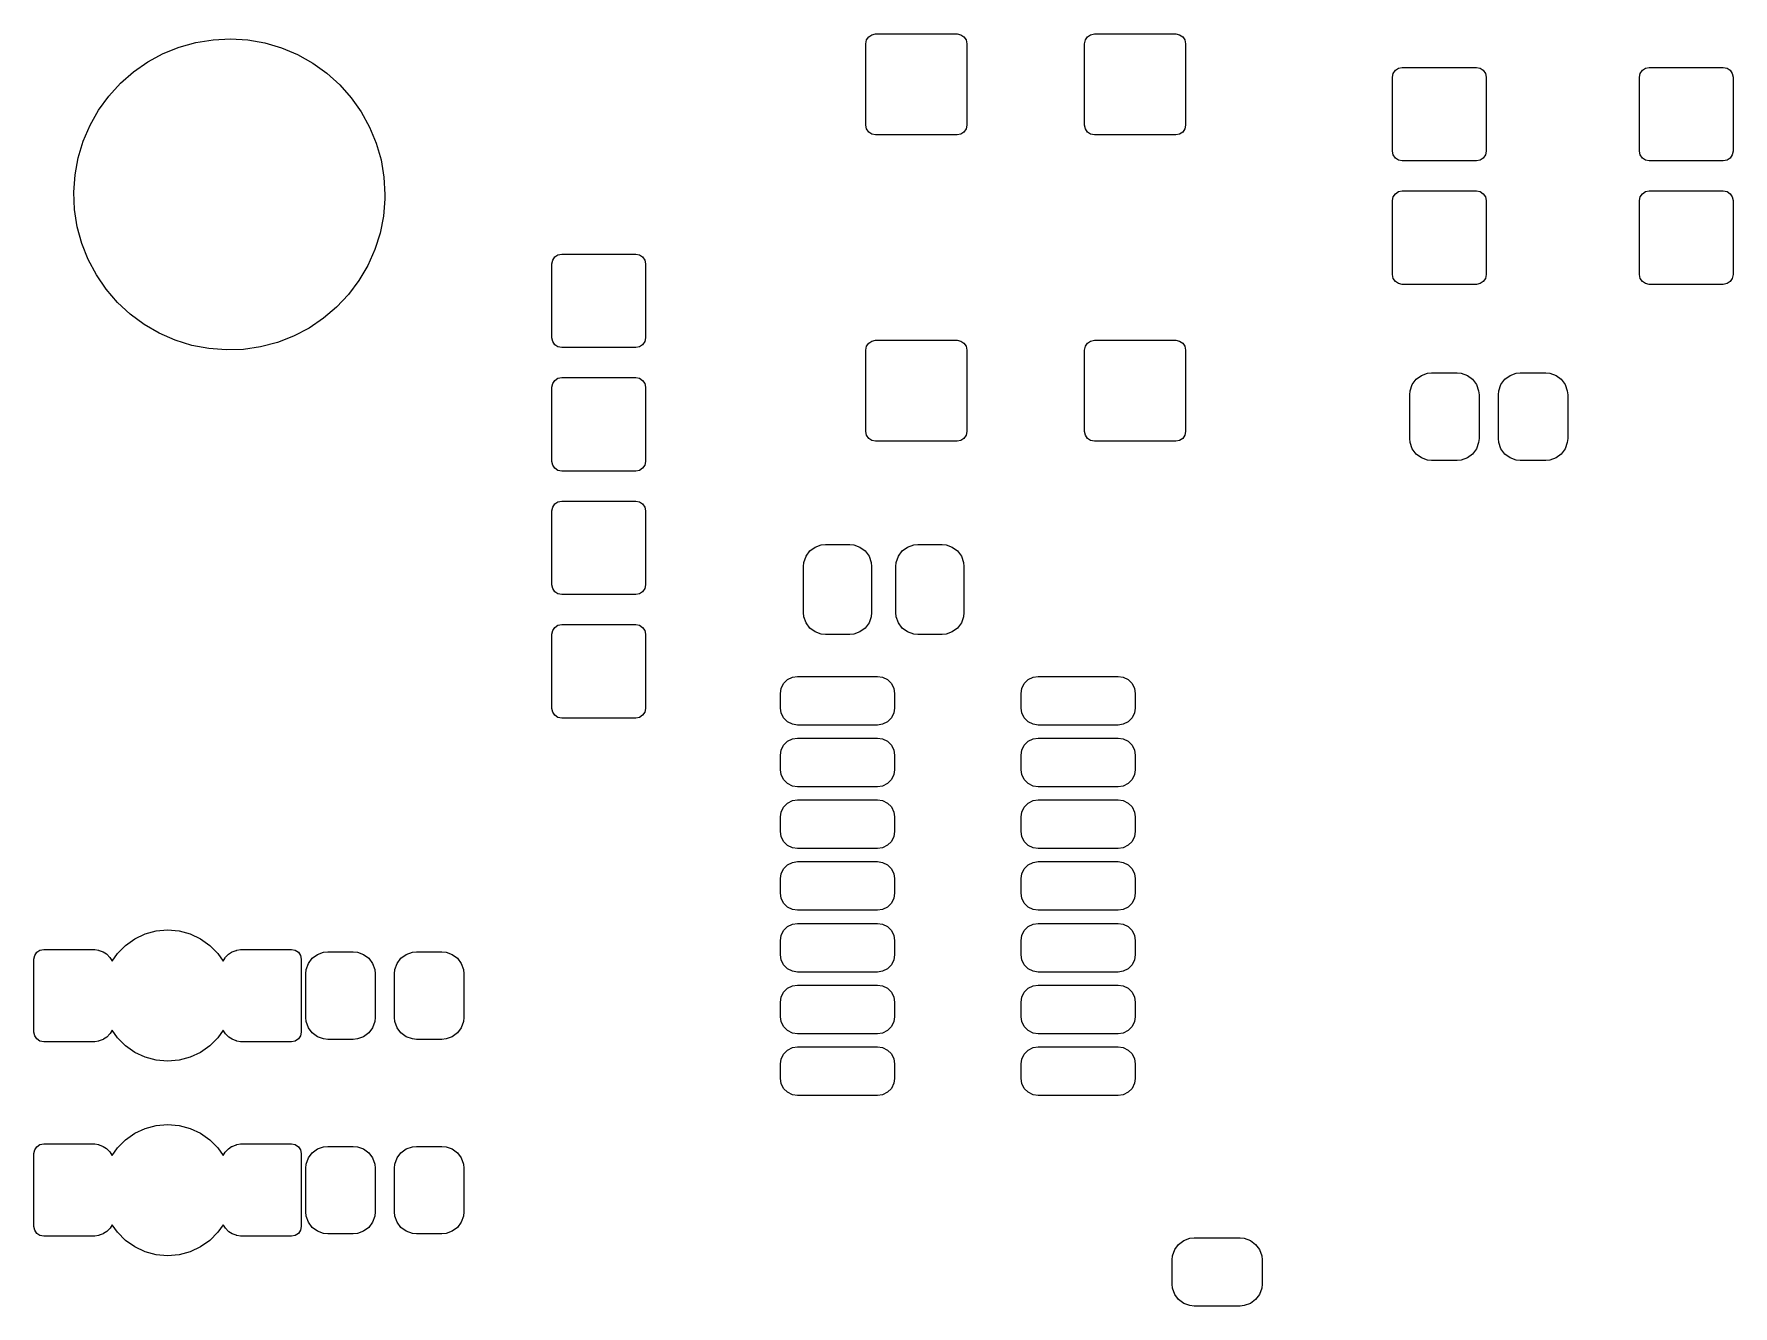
# Model space of a CAD drawing. Extents: x 0.04 to 3.13, y 0.07 to 2.73.
# Drawn here: x 0.042 to 1.418, y 1.7 to 2.73 of the extents above; entities that cross this region are included whole.
import ezdxf

# ---------------------------------------------------------------- set-up
doc = ezdxf.new("R2010")
doc.units = 0
doc.header["$MEASUREMENT"] = 0
doc.layers.add('BLACK', color=7, linetype='CONTINUOUS')

msp = doc.modelspace()

# ---------------------------------------------------------------- linework, layer by layer
at = {"layer": 'BLACK', "linetype": 'CONTINUOUS'}
for p, q in [((0.172947, 2.72305), (0.186831, 2.72529)), ((0.186831, 2.72529), (0.20088, 2.72598)), ((0.20088, 2.72598), (0.214917, 2.7251)), ((0.214917, 2.7251), (0.228769, 2.72266)), ((0.715543, 2.72202), (0.716143, 2.72503)), ((0.716143, 2.72503), (0.71785, 2.72758)), ((0.71785, 2.72758), (0.720404, 2.72929)), ((0.720404, 2.72929), (0.723417, 2.72989)), ((0.723417, 2.72989), (0.789417, 2.72989)), ((0.789417, 2.72989), (0.792431, 2.72929)), ((0.792431, 2.72929), (0.794985, 2.72758)), ((0.794985, 2.72758), (0.796692, 2.72503)), ((0.796692, 2.72503), (0.797291, 2.72202)), ((0.892709, 2.72202), (0.893308, 2.72503)), ((0.893308, 2.72503), (0.895015, 2.72758)), ((0.895015, 2.72758), (0.897569, 2.72929)), ((0.897569, 2.72929), (0.900583, 2.72989)), ((0.900583, 2.72989), (0.966583, 2.72989)), ((0.966583, 2.72989), (0.969596, 2.72929)), ((0.969596, 2.72929), (0.97215, 2.72758)), ((0.97215, 2.72758), (0.973857, 2.72503)), ((0.973857, 2.72503), (0.974457, 2.72202)), ((0.133986, 2.7073), (0.146359, 2.71399)), ((0.146359, 2.71399), (0.1594, 2.71926)), ((0.1594, 2.71926), (0.172947, 2.72305)), ((0.228769, 2.72266), (0.242262, 2.71868)), ((0.242262, 2.71868), (0.255228, 2.71323)), ((0.255228, 2.71323), (0.267506, 2.70637)), ((0.715543, 2.65602), (0.715543, 2.72202)), ((0.797291, 2.72202), (0.797291, 2.65602)), ((0.892709, 2.65602), (0.892709, 2.72202)), ((0.974457, 2.72202), (0.974457, 2.65602)), ((0.111853, 2.69001), (0.122436, 2.69928)), ((0.122436, 2.69928), (0.133986, 2.7073)), ((0.267506, 2.70637), (0.278942, 2.69818)), ((0.278942, 2.69818), (0.289395, 2.68877)), ((1.14213, 2.695), (1.14273, 2.69801)), ((1.14273, 2.69801), (1.14443, 2.70057)), ((1.14443, 2.70057), (1.14699, 2.70227)), ((1.14699, 2.70227), (1.15, 2.70287)), ((1.15, 2.70287), (1.21, 2.70287)), ((1.21, 2.70287), (1.21301, 2.70227)), ((1.21301, 2.70227), (1.21557, 2.70057)), ((1.21557, 2.70057), (1.21727, 2.69801)), ((1.21727, 2.69801), (1.21787, 2.695)), ((1.34213, 2.695), (1.34273, 2.69801)), ((1.34273, 2.69801), (1.34443, 2.70057)), ((1.34443, 2.70057), (1.34699, 2.70227)), ((1.34699, 2.70227), (1.35, 2.70287)), ((1.35, 2.70287), (1.41, 2.70287)), ((1.41, 2.70287), (1.41301, 2.70227)), ((1.41301, 2.70227), (1.41557, 2.70057)), ((1.41557, 2.70057), (1.41727, 2.69801)), ((1.41727, 2.69801), (1.41787, 2.695)), ((0.102369, 2.67963), (0.111853, 2.69001)), ((0.289395, 2.68877), (0.298733, 2.67825)), ((1.14213, 2.635), (1.14213, 2.695)), ((1.21787, 2.695), (1.21787, 2.635)), ((1.34213, 2.635), (1.34213, 2.695)), ((1.41787, 2.695), (1.41787, 2.635)), ((0.094102, 2.66825), (0.102369, 2.67963)), ((0.298733, 2.67825), (0.306841, 2.66676)), ((0.081614, 2.64309), (0.087154, 2.65602)), ((0.087154, 2.65602), (0.094102, 2.66825)), ((0.306841, 2.66676), (0.313617, 2.65444)), ((0.716143, 2.653), (0.715543, 2.65602)), ((0.797291, 2.65602), (0.796692, 2.653)), ((0.893308, 2.653), (0.892709, 2.65602)), ((0.974457, 2.65602), (0.973857, 2.653)), ((0.077548, 2.62962), (0.081614, 2.64309)), ((0.313617, 2.65444), (0.318977, 2.64143)), ((0.71785, 2.65045), (0.716143, 2.653)), ((0.720404, 2.64874), (0.71785, 2.65045)), ((0.723417, 2.64814), (0.720404, 2.64874)), ((0.789417, 2.64814), (0.723417, 2.64814)), ((0.792431, 2.64874), (0.789417, 2.64814)), ((0.794985, 2.65045), (0.792431, 2.64874)), ((0.796692, 2.653), (0.794985, 2.65045)), ((0.895015, 2.65045), (0.893308, 2.653)), ((0.897569, 2.64874), (0.895015, 2.65045)), ((0.900583, 2.64814), (0.897569, 2.64874)), ((0.966583, 2.64814), (0.900583, 2.64814)), ((0.969596, 2.64874), (0.966583, 2.64814)), ((0.97215, 2.65045), (0.969596, 2.64874)), ((0.973857, 2.653), (0.97215, 2.65045)), ((0.075009, 2.61579), (0.077548, 2.62962)), ((0.318977, 2.64143), (0.322853, 2.62791)), ((1.14273, 2.63199), (1.14213, 2.635)), ((1.14443, 2.62943), (1.14273, 2.63199)), ((1.14699, 2.62773), (1.14443, 2.62943)), ((1.21557, 2.62943), (1.21301, 2.62773)), ((1.21727, 2.63199), (1.21557, 2.62943)), ((1.21787, 2.635), (1.21727, 2.63199)), ((1.34273, 2.63199), (1.34213, 2.635)), ((1.34443, 2.62943), (1.34273, 2.63199)), ((1.34699, 2.62773), (1.34443, 2.62943)), ((1.41557, 2.62943), (1.41301, 2.62773)), ((1.41727, 2.63199), (1.41557, 2.62943)), ((1.41787, 2.635), (1.41727, 2.63199)), ((0.074028, 2.60176), (0.075009, 2.61579)), ((0.322853, 2.62791), (0.325199, 2.61404)), ((1.15, 2.62713), (1.14699, 2.62773)), ((1.21, 2.62713), (1.15, 2.62713)), ((1.21301, 2.62773), (1.21, 2.62713)), ((1.35, 2.62713), (1.34699, 2.62773)), ((1.41, 2.62713), (1.35, 2.62713)), ((1.41301, 2.62773), (1.41, 2.62713)), ((0.074617, 2.58771), (0.074028, 2.60176)), ((0.325199, 2.61404), (0.325984, 2.6)), ((1.14443, 2.60057), (1.14699, 2.60227)), ((1.14699, 2.60227), (1.15, 2.60287)), ((1.15, 2.60287), (1.21, 2.60287)), ((1.21, 2.60287), (1.21301, 2.60227)), ((1.21301, 2.60227), (1.21557, 2.60057)), ((1.34443, 2.60057), (1.34699, 2.60227)), ((1.34699, 2.60227), (1.35, 2.60287)), ((1.35, 2.60287), (1.41, 2.60287)), ((1.41, 2.60287), (1.41301, 2.60227)), ((1.41301, 2.60227), (1.41557, 2.60057)), ((0.076769, 2.57381), (0.074617, 2.58771)), ((0.325935, 2.59648), (0.324758, 2.58247)), ((0.325984, 2.6), (0.325935, 2.59648)), ((1.14213, 2.595), (1.14273, 2.59801)), ((1.14213, 2.535), (1.14213, 2.595)), ((1.14273, 2.59801), (1.14443, 2.60057)), ((1.21557, 2.60057), (1.21727, 2.59801)), ((1.21727, 2.59801), (1.21787, 2.595)), ((1.21787, 2.595), (1.21787, 2.535)), ((1.34213, 2.595), (1.34273, 2.59801)), ((1.34213, 2.535), (1.34213, 2.595)), ((1.34273, 2.59801), (1.34443, 2.60057)), ((1.41557, 2.60057), (1.41727, 2.59801)), ((1.41727, 2.59801), (1.41787, 2.595)), ((1.41787, 2.595), (1.41787, 2.535)), ((0.080457, 2.56023), (0.076769, 2.57381)), ((0.324758, 2.58247), (0.322026, 2.56867)), ((0.085634, 2.54716), (0.080457, 2.56023)), ((0.322026, 2.56867), (0.317773, 2.55526)), ((0.092238, 2.53474), (0.085634, 2.54716)), ((0.317773, 2.55526), (0.312052, 2.54241)), ((0.46126, 2.54378), (0.461859, 2.54679)), ((0.461859, 2.54679), (0.463566, 2.54935)), ((0.463566, 2.54935), (0.466121, 2.55105)), ((0.466121, 2.55105), (0.469134, 2.55165)), ((0.469134, 2.55165), (0.529134, 2.55165)), ((0.529134, 2.55165), (0.532147, 2.55105)), ((0.532147, 2.55105), (0.534702, 2.54935)), ((0.534702, 2.54935), (0.536409, 2.54679)), ((0.536409, 2.54679), (0.537008, 2.54378)), ((0.100184, 2.52313), (0.092238, 2.53474)), ((0.312052, 2.54241), (0.304935, 2.53028)), ((0.46126, 2.48378), (0.46126, 2.54378)), ((0.537008, 2.54378), (0.537008, 2.48378)), ((1.14273, 2.53199), (1.14213, 2.535)), ((1.21787, 2.535), (1.21727, 2.53199)), ((1.34273, 2.53199), (1.34213, 2.535)), ((1.41787, 2.535), (1.41727, 2.53199)), ((0.109375, 2.51248), (0.100184, 2.52313)), ((0.29651, 2.51902), (0.286881, 2.50877)), ((0.304935, 2.53028), (0.29651, 2.51902)), ((1.14443, 2.52943), (1.14273, 2.53199)), ((1.14699, 2.52773), (1.14443, 2.52943)), ((1.15, 2.52713), (1.14699, 2.52773)), ((1.21, 2.52713), (1.15, 2.52713)), ((1.21301, 2.52773), (1.21, 2.52713)), ((1.21557, 2.52943), (1.21301, 2.52773)), ((1.21727, 2.53199), (1.21557, 2.52943)), ((1.34443, 2.52943), (1.34273, 2.53199)), ((1.34699, 2.52773), (1.34443, 2.52943)), ((1.35, 2.52713), (1.34699, 2.52773)), ((1.41, 2.52713), (1.35, 2.52713)), ((1.41301, 2.52773), (1.41, 2.52713)), ((1.41557, 2.52943), (1.41301, 2.52773)), ((1.41727, 2.53199), (1.41557, 2.52943)), ((0.119695, 2.50293), (0.109375, 2.51248)), ((0.286881, 2.50877), (0.27617, 2.49965)), ((0.131016, 2.49458), (0.119695, 2.50293)), ((0.143197, 2.48755), (0.131016, 2.49458)), ((0.264509, 2.49178), (0.252045, 2.48527)), ((0.27617, 2.49965), (0.264509, 2.49178)), ((0.156085, 2.48192), (0.143197, 2.48755)), ((0.169522, 2.47776), (0.156085, 2.48192)), ((0.183338, 2.47512), (0.169522, 2.47776)), ((0.238931, 2.48018), (0.225333, 2.47659)), ((0.252045, 2.48527), (0.238931, 2.48018)), ((0.461859, 2.48077), (0.46126, 2.48378)), ((0.463566, 2.47821), (0.461859, 2.48077)), ((0.466121, 2.4765), (0.463566, 2.47821)), ((0.534702, 2.47821), (0.532147, 2.4765)), ((0.536409, 2.48077), (0.534702, 2.47821)), ((0.537008, 2.48378), (0.536409, 2.48077)), ((0.716143, 2.477), (0.71785, 2.47955)), ((0.71785, 2.47955), (0.720404, 2.48126)), ((0.720404, 2.48126), (0.723417, 2.48186)), ((0.723417, 2.48186), (0.789417, 2.48186)), ((0.789417, 2.48186), (0.792431, 2.48126)), ((0.792431, 2.48126), (0.794985, 2.47955)), ((0.794985, 2.47955), (0.796692, 2.477)), ((0.893308, 2.477), (0.895015, 2.47955)), ((0.895015, 2.47955), (0.897569, 2.48126)), ((0.897569, 2.48126), (0.900583, 2.48186)), ((0.900583, 2.48186), (0.966583, 2.48186)), ((0.966583, 2.48186), (0.969596, 2.48126)), ((0.969596, 2.48126), (0.97215, 2.47955)), ((0.97215, 2.47955), (0.973857, 2.477)), ((0.197362, 2.47404), (0.183338, 2.47512)), ((0.211418, 2.47453), (0.197362, 2.47404)), ((0.225333, 2.47659), (0.211418, 2.47453)), ((0.469134, 2.47591), (0.466121, 2.4765)), ((0.529134, 2.47591), (0.469134, 2.47591)), ((0.532147, 2.4765), (0.529134, 2.47591)), ((0.715543, 2.47398), (0.716143, 2.477)), ((0.715543, 2.40798), (0.715543, 2.47398)), ((0.796692, 2.477), (0.797291, 2.47398)), ((0.797291, 2.47398), (0.797291, 2.40798)), ((0.892709, 2.47398), (0.893308, 2.477)), ((0.892709, 2.40798), (0.892709, 2.47398)), ((0.973857, 2.477), (0.974457, 2.47398)), ((0.974457, 2.47398), (0.974457, 2.40798)), ((0.463566, 2.44935), (0.466121, 2.45105)), ((0.466121, 2.45105), (0.469134, 2.45165)), ((0.469134, 2.45165), (0.529134, 2.45165)), ((0.529134, 2.45165), (0.532147, 2.45105)), ((0.532147, 2.45105), (0.534702, 2.44935)), ((1.15808, 2.44601), (1.16121, 2.45024)), ((1.16121, 2.45024), (1.16545, 2.45337)), ((1.16545, 2.45337), (1.17042, 2.45512)), ((1.17042, 2.45512), (1.17374, 2.45543)), ((1.17374, 2.45543), (1.19441, 2.45543)), ((1.19441, 2.45543), (1.19773, 2.45512)), ((1.19773, 2.45512), (1.2027, 2.45337)), ((1.2027, 2.45337), (1.20694, 2.45024)), ((1.20694, 2.45024), (1.21007, 2.44601)), ((1.22993, 2.44601), (1.23306, 2.45024)), ((1.23306, 2.45024), (1.2373, 2.45337)), ((1.2373, 2.45337), (1.24227, 2.45512)), ((1.24227, 2.45512), (1.24559, 2.45543)), ((1.24559, 2.45543), (1.26626, 2.45543)), ((1.26626, 2.45543), (1.26958, 2.45512)), ((1.26958, 2.45512), (1.27455, 2.45337)), ((1.27455, 2.45337), (1.27879, 2.45024)), ((1.27879, 2.45024), (1.28192, 2.44601)), ((0.46126, 2.44378), (0.461859, 2.44679)), ((0.46126, 2.38378), (0.46126, 2.44378)), ((0.461859, 2.44679), (0.463566, 2.44935)), ((0.534702, 2.44935), (0.536409, 2.44679)), ((0.536409, 2.44679), (0.537008, 2.44378)), ((0.537008, 2.44378), (0.537008, 2.38378)), ((1.15602, 2.43772), (1.15634, 2.44104)), ((1.15602, 2.40228), (1.15602, 2.43772)), ((1.15634, 2.44104), (1.15808, 2.44601)), ((1.21007, 2.44601), (1.21181, 2.44104)), ((1.21181, 2.44104), (1.21213, 2.43772)), ((1.21213, 2.43772), (1.21213, 2.40228)), ((1.22787, 2.43772), (1.22819, 2.44104)), ((1.22787, 2.40228), (1.22787, 2.43772)), ((1.22819, 2.44104), (1.22993, 2.44601)), ((1.28192, 2.44601), (1.28366, 2.44104)), ((1.28366, 2.44104), (1.28398, 2.43772)), ((1.28398, 2.43772), (1.28398, 2.40228)), ((0.716143, 2.40497), (0.715543, 2.40798)), ((0.71785, 2.40242), (0.716143, 2.40497)), ((0.720404, 2.40071), (0.71785, 2.40242)), ((0.723417, 2.40011), (0.720404, 2.40071)), ((0.789417, 2.40011), (0.723417, 2.40011)), ((0.792431, 2.40071), (0.789417, 2.40011)), ((0.794985, 2.40242), (0.792431, 2.40071)), ((0.796692, 2.40497), (0.794985, 2.40242)), ((0.797291, 2.40798), (0.796692, 2.40497)), ((0.893308, 2.40497), (0.892709, 2.40798)), ((0.895015, 2.40242), (0.893308, 2.40497)), ((0.897569, 2.40071), (0.895015, 2.40242)), ((0.900583, 2.40011), (0.897569, 2.40071)), ((0.966583, 2.40011), (0.900583, 2.40011)), ((0.969596, 2.40071), (0.966583, 2.40011)), ((0.97215, 2.40242), (0.969596, 2.40071)), ((0.973857, 2.40497), (0.97215, 2.40242)), ((0.974457, 2.40798), (0.973857, 2.40497)), ((1.15634, 2.39896), (1.15602, 2.40228)), ((1.15808, 2.39399), (1.15634, 2.39896)), ((1.21181, 2.39896), (1.21007, 2.39399)), ((1.21213, 2.40228), (1.21181, 2.39896)), ((1.22819, 2.39896), (1.22787, 2.40228)), ((1.22993, 2.39399), (1.22819, 2.39896)), ((1.28366, 2.39896), (1.28192, 2.39399)), ((1.28398, 2.40228), (1.28366, 2.39896)), ((0.461859, 2.38077), (0.46126, 2.38378)), ((0.463566, 2.37821), (0.461859, 2.38077)), ((0.536409, 2.38077), (0.534702, 2.37821)), ((0.537008, 2.38378), (0.536409, 2.38077)), ((1.16121, 2.38976), (1.15808, 2.39399)), ((1.16545, 2.38663), (1.16121, 2.38976)), ((1.17042, 2.38488), (1.16545, 2.38663)), ((1.17374, 2.38457), (1.17042, 2.38488)), ((1.19441, 2.38457), (1.17374, 2.38457)), ((1.19773, 2.38488), (1.19441, 2.38457)), ((1.2027, 2.38663), (1.19773, 2.38488)), ((1.20694, 2.38976), (1.2027, 2.38663)), ((1.21007, 2.39399), (1.20694, 2.38976)), ((1.23306, 2.38976), (1.22993, 2.39399)), ((1.2373, 2.38663), (1.23306, 2.38976)), ((1.24227, 2.38488), (1.2373, 2.38663)), ((1.24559, 2.38457), (1.24227, 2.38488)), ((1.26626, 2.38457), (1.24559, 2.38457)), ((1.26958, 2.38488), (1.26626, 2.38457)), ((1.27455, 2.38663), (1.26958, 2.38488)), ((1.27879, 2.38976), (1.27455, 2.38663)), ((1.28192, 2.39399), (1.27879, 2.38976)), ((0.466121, 2.3765), (0.463566, 2.37821)), ((0.469134, 2.37591), (0.466121, 2.3765)), ((0.529134, 2.37591), (0.469134, 2.37591)), ((0.532147, 2.3765), (0.529134, 2.37591)), ((0.534702, 2.37821), (0.532147, 2.3765)), ((0.46126, 2.34378), (0.461859, 2.34679)), ((0.46126, 2.28378), (0.46126, 2.34378)), ((0.461859, 2.34679), (0.463566, 2.34935)), ((0.463566, 2.34935), (0.466121, 2.35105)), ((0.466121, 2.35105), (0.469134, 2.35165)), ((0.469134, 2.35165), (0.529134, 2.35165)), ((0.529134, 2.35165), (0.532147, 2.35105)), ((0.532147, 2.35105), (0.534702, 2.34935)), ((0.534702, 2.34935), (0.536409, 2.34679)), ((0.536409, 2.34679), (0.537008, 2.34378)), ((0.537008, 2.34378), (0.537008, 2.28378)), ((0.670228, 2.31123), (0.674466, 2.31436)), ((0.674466, 2.31436), (0.679436, 2.3161)), ((0.679436, 2.3161), (0.682756, 2.31642)), ((0.682756, 2.31642), (0.702441, 2.31642)), ((0.702441, 2.31642), (0.705761, 2.3161)), ((0.705761, 2.3161), (0.710731, 2.31436)), ((0.710731, 2.31436), (0.714968, 2.31123)), ((0.745032, 2.31123), (0.749269, 2.31436)), ((0.749269, 2.31436), (0.754239, 2.3161)), ((0.754239, 2.3161), (0.757559, 2.31642)), ((0.757559, 2.31642), (0.777244, 2.31642)), ((0.777244, 2.31642), (0.780564, 2.3161)), ((0.780564, 2.3161), (0.785534, 2.31436)), ((0.785534, 2.31436), (0.789772, 2.31123)), ((0.665039, 2.2987), (0.665353, 2.30202)), ((0.665039, 2.2613), (0.665039, 2.2987)), ((0.665353, 2.30202), (0.667099, 2.30699)), ((0.667099, 2.30699), (0.670228, 2.31123)), ((0.714968, 2.31123), (0.718098, 2.30699)), ((0.718098, 2.30699), (0.719844, 2.30202)), ((0.719844, 2.30202), (0.720157, 2.2987)), ((0.720157, 2.2987), (0.720157, 2.2613)), ((0.739843, 2.2987), (0.740156, 2.30202)), ((0.739843, 2.2613), (0.739843, 2.2987)), ((0.740156, 2.30202), (0.741902, 2.30699)), ((0.741902, 2.30699), (0.745032, 2.31123)), ((0.789772, 2.31123), (0.792901, 2.30699)), ((0.792901, 2.30699), (0.794647, 2.30202)), ((0.794647, 2.30202), (0.794961, 2.2987)), ((0.794961, 2.2987), (0.794961, 2.2613)), ((0.461859, 2.28077), (0.46126, 2.28378)), ((0.463566, 2.27821), (0.461859, 2.28077)), ((0.466121, 2.2765), (0.463566, 2.27821)), ((0.469134, 2.27591), (0.466121, 2.2765)), ((0.529134, 2.27591), (0.469134, 2.27591)), ((0.532147, 2.2765), (0.529134, 2.27591)), ((0.534702, 2.27821), (0.532147, 2.2765)), ((0.536409, 2.28077), (0.534702, 2.27821)), ((0.537008, 2.28378), (0.536409, 2.28077)), ((0.665353, 2.25798), (0.665039, 2.2613)), ((0.667099, 2.25301), (0.665353, 2.25798)), ((0.719844, 2.25798), (0.718098, 2.25301)), ((0.720157, 2.2613), (0.719844, 2.25798)), ((0.740156, 2.25798), (0.739843, 2.2613)), ((0.741902, 2.25301), (0.740156, 2.25798)), ((0.794647, 2.25798), (0.792901, 2.25301)), ((0.794961, 2.2613), (0.794647, 2.25798)), ((0.46126, 2.24378), (0.461859, 2.24679)), ((0.46126, 2.18378), (0.46126, 2.24378)), ((0.461859, 2.24679), (0.463566, 2.24935)), ((0.463566, 2.24935), (0.466121, 2.25105)), ((0.466121, 2.25105), (0.469134, 2.25165)), ((0.469134, 2.25165), (0.529134, 2.25165)), ((0.529134, 2.25165), (0.532147, 2.25105)), ((0.532147, 2.25105), (0.534702, 2.24935)), ((0.534702, 2.24935), (0.536409, 2.24679)), ((0.536409, 2.24679), (0.537008, 2.24378)), ((0.537008, 2.24378), (0.537008, 2.18378)), ((0.670228, 2.24877), (0.667099, 2.25301)), ((0.674466, 2.24564), (0.670228, 2.24877)), ((0.679436, 2.2439), (0.674466, 2.24564)), ((0.682756, 2.24358), (0.679436, 2.2439)), ((0.702441, 2.24358), (0.682756, 2.24358)), ((0.705761, 2.2439), (0.702441, 2.24358)), ((0.710731, 2.24564), (0.705761, 2.2439)), ((0.714968, 2.24877), (0.710731, 2.24564)), ((0.718098, 2.25301), (0.714968, 2.24877)), ((0.745032, 2.24877), (0.741902, 2.25301)), ((0.749269, 2.24564), (0.745032, 2.24877)), ((0.754239, 2.2439), (0.749269, 2.24564)), ((0.757559, 2.24358), (0.754239, 2.2439)), ((0.777244, 2.24358), (0.757559, 2.24358)), ((0.780564, 2.2439), (0.777244, 2.24358)), ((0.785534, 2.24564), (0.780564, 2.2439)), ((0.789772, 2.24877), (0.785534, 2.24564)), ((0.792901, 2.25301), (0.789772, 2.24877)), ((0.646874, 2.19984), (0.648861, 2.20391)), ((0.648861, 2.20391), (0.652057, 2.20711)), ((0.652057, 2.20711), (0.656119, 2.2091)), ((0.656119, 2.2091), (0.660079, 2.20969)), ((0.660079, 2.20969), (0.725039, 2.20969)), ((0.725039, 2.20969), (0.728976, 2.20911)), ((0.728976, 2.20911), (0.733041, 2.20712)), ((0.733041, 2.20712), (0.736244, 2.20393)), ((0.736244, 2.20393), (0.738238, 2.19987)), ((0.841755, 2.19984), (0.843743, 2.20391)), ((0.843743, 2.20391), (0.846939, 2.20711)), ((0.846939, 2.20711), (0.851001, 2.2091)), ((0.851001, 2.2091), (0.854961, 2.20969)), ((0.854961, 2.20969), (0.919921, 2.20969)), ((0.919921, 2.20969), (0.923858, 2.20911)), ((0.923858, 2.20911), (0.927923, 2.20712)), ((0.927923, 2.20712), (0.931125, 2.20393)), ((0.931125, 2.20393), (0.93312, 2.19987)), ((0.646299, 2.19591), (0.646874, 2.19984)), ((0.646299, 2.18409), (0.646299, 2.19591)), ((0.738238, 2.19987), (0.738819, 2.19591)), ((0.738819, 2.19591), (0.738819, 2.18409)), ((0.841181, 2.19591), (0.841755, 2.19984)), ((0.841181, 2.18409), (0.841181, 2.19591)), ((0.93312, 2.19987), (0.933701, 2.19591)), ((0.933701, 2.19591), (0.933701, 2.18409)), ((0.461859, 2.18077), (0.46126, 2.18378)), ((0.463566, 2.17821), (0.461859, 2.18077)), ((0.466121, 2.1765), (0.463566, 2.17821)), ((0.469134, 2.17591), (0.466121, 2.1765)), ((0.529134, 2.17591), (0.469134, 2.17591)), ((0.532147, 2.1765), (0.529134, 2.17591)), ((0.534702, 2.17821), (0.532147, 2.1765)), ((0.536409, 2.18077), (0.534702, 2.17821)), ((0.537008, 2.18378), (0.536409, 2.18077)), ((0.64688, 2.18013), (0.646299, 2.18409)), ((0.648875, 2.17607), (0.64688, 2.18013)), ((0.652077, 2.17288), (0.648875, 2.17607)), ((0.736257, 2.17609), (0.733061, 2.17289)), ((0.738245, 2.18016), (0.736257, 2.17609)), ((0.738819, 2.18409), (0.738245, 2.18016)), ((0.841762, 2.18013), (0.841181, 2.18409)), ((0.843756, 2.17607), (0.841762, 2.18013)), ((0.846959, 2.17288), (0.843756, 2.17607)), ((0.931139, 2.17609), (0.927943, 2.17289)), ((0.933126, 2.18016), (0.931139, 2.17609)), ((0.933701, 2.18409), (0.933126, 2.18016)), ((0.656142, 2.17089), (0.652077, 2.17288)), ((0.660079, 2.17031), (0.656142, 2.17089)), ((0.725039, 2.17031), (0.660079, 2.17031)), ((0.728999, 2.1709), (0.725039, 2.17031)), ((0.733061, 2.17289), (0.728999, 2.1709)), ((0.851024, 2.17089), (0.846959, 2.17288)), ((0.854961, 2.17031), (0.851024, 2.17089)), ((0.919921, 2.17031), (0.854961, 2.17031)), ((0.923881, 2.1709), (0.919921, 2.17031)), ((0.927943, 2.17289), (0.923881, 2.1709)), ((0.646299, 2.14591), (0.646874, 2.14984)), ((0.646874, 2.14984), (0.648861, 2.15391)), ((0.648861, 2.15391), (0.652057, 2.15711)), ((0.652057, 2.15711), (0.656119, 2.1591)), ((0.656119, 2.1591), (0.660079, 2.15969)), ((0.660079, 2.15969), (0.725039, 2.15969)), ((0.725039, 2.15969), (0.728976, 2.15911)), ((0.728976, 2.15911), (0.733041, 2.15712)), ((0.733041, 2.15712), (0.736244, 2.15393)), ((0.736244, 2.15393), (0.738238, 2.14987)), ((0.738238, 2.14987), (0.738819, 2.14591)), ((0.841181, 2.14591), (0.841755, 2.14984)), ((0.841755, 2.14984), (0.843743, 2.15391)), ((0.843743, 2.15391), (0.846939, 2.15711)), ((0.846939, 2.15711), (0.851001, 2.1591)), ((0.851001, 2.1591), (0.854961, 2.15969)), ((0.854961, 2.15969), (0.919921, 2.15969)), ((0.919921, 2.15969), (0.923858, 2.15911)), ((0.923858, 2.15911), (0.927923, 2.15712)), ((0.927923, 2.15712), (0.931125, 2.15393)), ((0.931125, 2.15393), (0.93312, 2.14987)), ((0.93312, 2.14987), (0.933701, 2.14591)), ((0.646299, 2.13409), (0.646299, 2.14591)), ((0.64688, 2.13013), (0.646299, 2.13409)), ((0.738819, 2.13409), (0.738245, 2.13016)), ((0.738819, 2.14591), (0.738819, 2.13409)), ((0.841181, 2.13409), (0.841181, 2.14591)), ((0.841762, 2.13013), (0.841181, 2.13409)), ((0.933701, 2.13409), (0.933126, 2.13016)), ((0.933701, 2.14591), (0.933701, 2.13409)), ((0.648875, 2.12607), (0.64688, 2.13013)), ((0.652077, 2.12288), (0.648875, 2.12607)), ((0.656142, 2.12089), (0.652077, 2.12288)), ((0.660079, 2.12031), (0.656142, 2.12089)), ((0.725039, 2.12031), (0.660079, 2.12031)), ((0.728999, 2.1209), (0.725039, 2.12031)), ((0.733061, 2.12289), (0.728999, 2.1209)), ((0.736257, 2.12609), (0.733061, 2.12289)), ((0.738245, 2.13016), (0.736257, 2.12609)), ((0.843756, 2.12607), (0.841762, 2.13013)), ((0.846959, 2.12288), (0.843756, 2.12607)), ((0.851024, 2.12089), (0.846959, 2.12288)), ((0.854961, 2.12031), (0.851024, 2.12089)), ((0.919921, 2.12031), (0.854961, 2.12031)), ((0.923881, 2.1209), (0.919921, 2.12031)), ((0.927943, 2.12289), (0.923881, 2.1209)), ((0.931139, 2.12609), (0.927943, 2.12289)), ((0.933126, 2.13016), (0.931139, 2.12609)), ((0.648861, 2.10391), (0.652057, 2.10711)), ((0.652057, 2.10711), (0.656119, 2.1091)), ((0.656119, 2.1091), (0.660079, 2.10969)), ((0.660079, 2.10969), (0.725039, 2.10969)), ((0.725039, 2.10969), (0.728976, 2.10911)), ((0.728976, 2.10911), (0.733041, 2.10712)), ((0.733041, 2.10712), (0.736244, 2.10393)), ((0.843743, 2.10391), (0.846939, 2.10711)), ((0.846939, 2.10711), (0.851001, 2.1091)), ((0.851001, 2.1091), (0.854961, 2.10969)), ((0.854961, 2.10969), (0.919921, 2.10969)), ((0.919921, 2.10969), (0.923858, 2.10911)), ((0.923858, 2.10911), (0.927923, 2.10712)), ((0.927923, 2.10712), (0.931125, 2.10393)), ((0.646299, 2.09591), (0.646874, 2.09984)), ((0.646299, 2.08409), (0.646299, 2.09591)), ((0.646874, 2.09984), (0.648861, 2.10391)), ((0.736244, 2.10393), (0.738238, 2.09987)), ((0.738238, 2.09987), (0.738819, 2.09591)), ((0.738819, 2.09591), (0.738819, 2.08409)), ((0.841181, 2.09591), (0.841755, 2.09984)), ((0.841181, 2.08409), (0.841181, 2.09591)), ((0.841755, 2.09984), (0.843743, 2.10391)), ((0.931125, 2.10393), (0.93312, 2.09987)), ((0.93312, 2.09987), (0.933701, 2.09591)), ((0.933701, 2.09591), (0.933701, 2.08409)), ((0.64688, 2.08013), (0.646299, 2.08409)), ((0.648875, 2.07607), (0.64688, 2.08013)), ((0.738245, 2.08016), (0.736257, 2.07609)), ((0.738819, 2.08409), (0.738245, 2.08016)), ((0.841762, 2.08013), (0.841181, 2.08409)), ((0.843756, 2.07607), (0.841762, 2.08013)), ((0.933126, 2.08016), (0.931139, 2.07609)), ((0.933701, 2.08409), (0.933126, 2.08016)), ((0.652077, 2.07288), (0.648875, 2.07607)), ((0.656142, 2.07089), (0.652077, 2.07288)), ((0.660079, 2.07031), (0.656142, 2.07089)), ((0.725039, 2.07031), (0.660079, 2.07031)), ((0.728999, 2.0709), (0.725039, 2.07031)), ((0.733061, 2.07289), (0.728999, 2.0709)), ((0.736257, 2.07609), (0.733061, 2.07289)), ((0.846959, 2.07288), (0.843756, 2.07607)), ((0.851024, 2.07089), (0.846959, 2.07288)), ((0.854961, 2.07031), (0.851024, 2.07089)), ((0.919921, 2.07031), (0.854961, 2.07031)), ((0.923881, 2.0709), (0.919921, 2.07031)), ((0.927943, 2.07289), (0.923881, 2.0709)), ((0.931139, 2.07609), (0.927943, 2.07289)), ((0.646874, 2.04984), (0.648861, 2.05391)), ((0.648861, 2.05391), (0.652057, 2.05711)), ((0.652057, 2.05711), (0.656119, 2.0591)), ((0.656119, 2.0591), (0.660079, 2.05969)), ((0.660079, 2.05969), (0.725039, 2.05969)), ((0.725039, 2.05969), (0.728976, 2.05911)), ((0.728976, 2.05911), (0.733041, 2.05712)), ((0.733041, 2.05712), (0.736244, 2.05393)), ((0.736244, 2.05393), (0.738238, 2.04987)), ((0.841755, 2.04984), (0.843743, 2.05391)), ((0.843743, 2.05391), (0.846939, 2.05711)), ((0.846939, 2.05711), (0.851001, 2.0591)), ((0.851001, 2.0591), (0.854961, 2.05969)), ((0.854961, 2.05969), (0.919921, 2.05969)), ((0.919921, 2.05969), (0.923858, 2.05911)), ((0.923858, 2.05911), (0.927923, 2.05712)), ((0.927923, 2.05712), (0.931125, 2.05393)), ((0.931125, 2.05393), (0.93312, 2.04987)), ((0.646299, 2.04591), (0.646874, 2.04984)), ((0.646299, 2.03409), (0.646299, 2.04591)), ((0.738238, 2.04987), (0.738819, 2.04591)), ((0.738819, 2.04591), (0.738819, 2.03409)), ((0.841181, 2.04591), (0.841755, 2.04984)), ((0.841181, 2.03409), (0.841181, 2.04591)), ((0.93312, 2.04987), (0.933701, 2.04591)), ((0.933701, 2.04591), (0.933701, 2.03409)), ((0.64688, 2.03013), (0.646299, 2.03409)), ((0.648875, 2.02607), (0.64688, 2.03013)), ((0.652077, 2.02288), (0.648875, 2.02607)), ((0.736257, 2.02609), (0.733061, 2.02289)), ((0.738245, 2.03016), (0.736257, 2.02609)), ((0.738819, 2.03409), (0.738245, 2.03016)), ((0.841762, 2.03013), (0.841181, 2.03409)), ((0.843756, 2.02607), (0.841762, 2.03013)), ((0.846959, 2.02288), (0.843756, 2.02607)), ((0.931139, 2.02609), (0.927943, 2.02289)), ((0.933126, 2.03016), (0.931139, 2.02609)), ((0.933701, 2.03409), (0.933126, 2.03016)), ((0.656142, 2.02089), (0.652077, 2.02288)), ((0.656119, 2.0091), (0.660079, 2.00969)), ((0.660079, 2.02031), (0.656142, 2.02089)), ((0.725039, 2.02031), (0.660079, 2.02031)), ((0.660079, 2.00969), (0.725039, 2.00969)), ((0.728999, 2.0209), (0.725039, 2.02031)), ((0.725039, 2.00969), (0.728976, 2.00911)), ((0.733061, 2.02289), (0.728999, 2.0209)), ((0.851024, 2.02089), (0.846959, 2.02288)), ((0.851001, 2.0091), (0.854961, 2.00969)), ((0.854961, 2.02031), (0.851024, 2.02089)), ((0.919921, 2.02031), (0.854961, 2.02031)), ((0.854961, 2.00969), (0.919921, 2.00969)), ((0.923881, 2.0209), (0.919921, 2.02031)), ((0.919921, 2.00969), (0.923858, 2.00911)), ((0.927943, 2.02289), (0.923881, 2.0209)), ((0.115836, 1.9919), (0.123425, 1.99721)), ((0.123425, 1.99721), (0.131822, 2.00113)), ((0.131822, 2.00113), (0.140771, 2.00352)), ((0.140771, 2.00352), (0.15, 2.00433)), ((0.15, 2.00433), (0.159229, 2.00352)), ((0.159229, 2.00352), (0.168178, 2.00113)), ((0.168178, 2.00113), (0.176575, 1.99721)), ((0.176575, 1.99721), (0.184164, 1.9919)), ((0.646299, 1.99591), (0.646874, 1.99984)), ((0.646299, 1.98409), (0.646299, 1.99591)), ((0.646874, 1.99984), (0.648861, 2.00391)), ((0.648861, 2.00391), (0.652057, 2.00711)), ((0.652057, 2.00711), (0.656119, 2.0091)), ((0.728976, 2.00911), (0.733041, 2.00712)), ((0.733041, 2.00712), (0.736244, 2.00393)), ((0.736244, 2.00393), (0.738238, 1.99987)), ((0.738238, 1.99987), (0.738819, 1.99591)), ((0.738819, 1.99591), (0.738819, 1.98409)), ((0.841181, 1.99591), (0.841755, 1.99984)), ((0.841181, 1.98409), (0.841181, 1.99591)), ((0.841755, 1.99984), (0.843743, 2.00391)), ((0.843743, 2.00391), (0.846939, 2.00711)), ((0.846939, 2.00711), (0.851001, 2.0091)), ((0.923858, 2.00911), (0.927923, 2.00712)), ((0.927923, 2.00712), (0.931125, 2.00393)), ((0.931125, 2.00393), (0.93312, 1.99987)), ((0.93312, 1.99987), (0.933701, 1.99591)), ((0.933701, 1.99591), (0.933701, 1.98409)), ((0.041732, 1.98071), (0.042332, 1.98372)), ((0.042332, 1.98372), (0.044039, 1.98628)), ((0.044039, 1.98628), (0.046593, 1.98798)), ((0.046593, 1.98798), (0.049606, 1.98858)), ((0.049606, 1.98858), (0.090945, 1.98858)), ((0.090945, 1.98858), (0.093958, 1.98798)), ((0.093958, 1.98798), (0.094152, 1.98785)), ((0.094152, 1.98785), (0.094502, 1.98774)), ((0.094502, 1.98774), (0.097793, 1.98654)), ((0.097793, 1.98654), (0.10042, 1.98495)), ((0.10042, 1.98495), (0.100736, 1.98464)), ((0.100736, 1.98464), (0.103182, 1.98214)), ((0.103182, 1.98214), (0.104859, 1.97956)), ((0.104988, 1.97921), (0.109285, 1.98534)), ((0.109285, 1.98534), (0.115836, 1.9919)), ((0.184164, 1.9919), (0.190715, 1.98534)), ((0.190715, 1.98534), (0.195001, 1.97922)), ((0.195001, 1.97922), (0.196537, 1.98188)), ((0.196537, 1.98188), (0.196836, 1.9822)), ((0.196836, 1.9822), (0.19929, 1.9847)), ((0.19929, 1.9847), (0.201829, 1.98643)), ((0.201829, 1.98643), (0.202239, 1.98659)), ((0.202239, 1.98659), (0.205534, 1.98778)), ((0.205534, 1.98778), (0.205792, 1.98782)), ((0.205792, 1.98782), (0.206042, 1.98798)), ((0.206042, 1.98798), (0.209055, 1.98858)), ((0.209055, 1.98858), (0.250394, 1.98858)), ((0.250394, 1.98858), (0.253407, 1.98798)), ((0.253407, 1.98798), (0.255961, 1.98628)), ((0.255961, 1.98628), (0.257668, 1.98372)), ((0.257668, 1.98372), (0.258268, 1.98071)), ((0.267138, 1.98143), (0.271375, 1.98455)), ((0.271375, 1.98455), (0.276346, 1.9863)), ((0.276346, 1.9863), (0.279665, 1.98661)), ((0.279665, 1.98661), (0.300335, 1.98661)), ((0.300335, 1.98661), (0.303654, 1.9863)), ((0.303654, 1.9863), (0.308625, 1.98455)), ((0.308625, 1.98455), (0.312862, 1.98143)), ((0.338988, 1.98143), (0.343226, 1.98455)), ((0.343226, 1.98455), (0.348196, 1.9863)), ((0.348196, 1.9863), (0.351516, 1.98661)), ((0.351516, 1.98661), (0.372185, 1.98661)), ((0.372185, 1.98661), (0.375505, 1.9863)), ((0.375505, 1.9863), (0.380475, 1.98455)), ((0.380475, 1.98455), (0.384713, 1.98143)), ((0.64688, 1.98013), (0.646299, 1.98409)), ((0.738819, 1.98409), (0.738245, 1.98016)), ((0.841762, 1.98013), (0.841181, 1.98409)), ((0.933701, 1.98409), (0.933126, 1.98016)), ((0.041732, 1.92165), (0.041732, 1.98071)), ((0.104859, 1.97956), (0.104988, 1.97921)), ((0.258268, 1.98071), (0.258268, 1.92165)), ((0.261949, 1.9689), (0.262263, 1.97222)), ((0.261949, 1.93346), (0.261949, 1.9689)), ((0.262263, 1.97222), (0.264008, 1.97719)), ((0.264008, 1.97719), (0.267138, 1.98143)), ((0.312862, 1.98143), (0.315992, 1.97719)), ((0.315992, 1.97719), (0.317737, 1.97222)), ((0.317737, 1.97222), (0.318051, 1.9689)), ((0.318051, 1.9689), (0.318051, 1.93346)), ((0.333799, 1.9689), (0.334113, 1.97222)), ((0.333799, 1.93346), (0.333799, 1.9689)), ((0.334113, 1.97222), (0.335858, 1.97719)), ((0.335858, 1.97719), (0.338988, 1.98143)), ((0.384713, 1.98143), (0.387842, 1.97719)), ((0.387842, 1.97719), (0.389588, 1.97222)), ((0.389588, 1.97222), (0.389902, 1.9689)), ((0.389902, 1.9689), (0.389902, 1.93346)), ((0.648875, 1.97607), (0.64688, 1.98013)), ((0.652077, 1.97288), (0.648875, 1.97607)), ((0.656142, 1.97089), (0.652077, 1.97288)), ((0.660079, 1.97031), (0.656142, 1.97089)), ((0.725039, 1.97031), (0.660079, 1.97031)), ((0.728999, 1.9709), (0.725039, 1.97031)), ((0.733061, 1.97289), (0.728999, 1.9709)), ((0.736257, 1.97609), (0.733061, 1.97289)), ((0.738245, 1.98016), (0.736257, 1.97609)), ((0.843756, 1.97607), (0.841762, 1.98013)), ((0.846959, 1.97288), (0.843756, 1.97607)), ((0.851024, 1.97089), (0.846959, 1.97288)), ((0.854961, 1.97031), (0.851024, 1.97089)), ((0.919921, 1.97031), (0.854961, 1.97031)), ((0.923881, 1.9709), (0.919921, 1.97031)), ((0.927943, 1.97289), (0.923881, 1.9709)), ((0.931139, 1.97609), (0.927943, 1.97289)), ((0.933126, 1.98016), (0.931139, 1.97609)), ((0.648861, 1.95391), (0.652057, 1.95711)), ((0.652057, 1.95711), (0.656119, 1.9591)), ((0.656119, 1.9591), (0.660079, 1.95969)), ((0.660079, 1.95969), (0.725039, 1.95969)), ((0.725039, 1.95969), (0.728976, 1.95911)), ((0.728976, 1.95911), (0.733041, 1.95712)), ((0.733041, 1.95712), (0.736244, 1.95393)), ((0.843743, 1.95391), (0.846939, 1.95711)), ((0.846939, 1.95711), (0.851001, 1.9591)), ((0.851001, 1.9591), (0.854961, 1.95969)), ((0.854961, 1.95969), (0.919921, 1.95969)), ((0.919921, 1.95969), (0.923858, 1.95911)), ((0.923858, 1.95911), (0.927923, 1.95712)), ((0.927923, 1.95712), (0.931125, 1.95393)), ((0.646299, 1.94591), (0.646874, 1.94984)), ((0.646299, 1.93409), (0.646299, 1.94591)), ((0.646874, 1.94984), (0.648861, 1.95391)), ((0.736244, 1.95393), (0.738238, 1.94987)), ((0.738238, 1.94987), (0.738819, 1.94591)), ((0.738819, 1.94591), (0.738819, 1.93409)), ((0.841181, 1.94591), (0.841755, 1.94984)), ((0.841181, 1.93409), (0.841181, 1.94591)), ((0.841755, 1.94984), (0.843743, 1.95391)), ((0.931125, 1.95393), (0.93312, 1.94987)), ((0.93312, 1.94987), (0.933701, 1.94591)), ((0.933701, 1.94591), (0.933701, 1.93409)), ((0.262263, 1.93014), (0.261949, 1.93346)), ((0.264008, 1.92517), (0.262263, 1.93014)), ((0.317737, 1.93014), (0.315992, 1.92517)), ((0.318051, 1.93346), (0.317737, 1.93014)), ((0.334113, 1.93014), (0.333799, 1.93346)), ((0.335858, 1.92517), (0.334113, 1.93014)), ((0.389588, 1.93014), (0.387842, 1.92517)), ((0.389902, 1.93346), (0.389588, 1.93014)), ((0.64688, 1.93013), (0.646299, 1.93409)), ((0.648875, 1.92607), (0.64688, 1.93013)), ((0.738245, 1.93016), (0.736257, 1.92609)), ((0.738819, 1.93409), (0.738245, 1.93016)), ((0.841762, 1.93013), (0.841181, 1.93409)), ((0.843756, 1.92607), (0.841762, 1.93013)), ((0.933126, 1.93016), (0.931139, 1.92609)), ((0.933701, 1.93409), (0.933126, 1.93016)), ((0.042332, 1.91864), (0.041732, 1.92165)), ((0.044039, 1.91609), (0.042332, 1.91864)), ((0.046593, 1.91438), (0.044039, 1.91609)), ((0.049606, 1.91378), (0.046593, 1.91438)), ((0.090945, 1.91378), (0.049606, 1.91378)), ((0.093958, 1.91438), (0.090945, 1.91378)), ((0.094208, 1.91455), (0.093958, 1.91438)), ((0.094466, 1.91458), (0.094208, 1.91455)), ((0.097761, 1.91577), (0.094466, 1.91458)), ((0.098171, 1.91593), (0.097761, 1.91577)), ((0.10071, 1.91766), (0.098171, 1.91593)), ((0.103164, 1.92016), (0.10071, 1.91766)), ((0.103463, 1.92048), (0.103164, 1.92016)), ((0.104999, 1.92314), (0.103463, 1.92048)), ((0.109285, 1.91702), (0.104999, 1.92314)), ((0.115836, 1.91047), (0.109285, 1.91702)), ((0.190715, 1.91702), (0.184164, 1.91047)), ((0.195012, 1.92315), (0.190715, 1.91702)), ((0.195141, 1.9228), (0.195012, 1.92315)), ((0.196818, 1.92023), (0.195141, 1.9228)), ((0.199264, 1.91772), (0.196818, 1.92023)), ((0.19958, 1.91741), (0.199264, 1.91772)), ((0.202207, 1.91582), (0.19958, 1.91741)), ((0.205499, 1.91462), (0.202207, 1.91582)), ((0.205848, 1.91451), (0.205499, 1.91462)), ((0.206042, 1.91438), (0.205848, 1.91451)), ((0.209055, 1.91378), (0.206042, 1.91438)), ((0.250394, 1.91378), (0.209055, 1.91378)), ((0.253407, 1.91438), (0.250394, 1.91378)), ((0.255961, 1.91609), (0.253407, 1.91438)), ((0.257668, 1.91864), (0.255961, 1.91609)), ((0.258268, 1.92165), (0.257668, 1.91864)), ((0.267138, 1.92094), (0.264008, 1.92517)), ((0.271375, 1.91781), (0.267138, 1.92094)), ((0.276346, 1.91606), (0.271375, 1.91781)), ((0.279665, 1.91575), (0.276346, 1.91606)), ((0.300335, 1.91575), (0.279665, 1.91575)), ((0.303654, 1.91606), (0.300335, 1.91575)), ((0.308625, 1.91781), (0.303654, 1.91606)), ((0.312862, 1.92094), (0.308625, 1.91781)), ((0.315992, 1.92517), (0.312862, 1.92094)), ((0.338988, 1.92094), (0.335858, 1.92517)), ((0.343226, 1.91781), (0.338988, 1.92094)), ((0.348196, 1.91606), (0.343226, 1.91781)), ((0.351516, 1.91575), (0.348196, 1.91606)), ((0.372185, 1.91575), (0.351516, 1.91575)), ((0.375505, 1.91606), (0.372185, 1.91575)), ((0.380475, 1.91781), (0.375505, 1.91606)), ((0.384713, 1.92094), (0.380475, 1.91781)), ((0.387842, 1.92517), (0.384713, 1.92094)), ((0.652077, 1.92288), (0.648875, 1.92607)), ((0.656142, 1.92089), (0.652077, 1.92288)), ((0.660079, 1.92031), (0.656142, 1.92089)), ((0.725039, 1.92031), (0.660079, 1.92031)), ((0.728999, 1.9209), (0.725039, 1.92031)), ((0.733061, 1.92289), (0.728999, 1.9209)), ((0.736257, 1.92609), (0.733061, 1.92289)), ((0.846959, 1.92288), (0.843756, 1.92607)), ((0.851024, 1.92089), (0.846959, 1.92288)), ((0.854961, 1.92031), (0.851024, 1.92089)), ((0.919921, 1.92031), (0.854961, 1.92031)), ((0.923881, 1.9209), (0.919921, 1.92031)), ((0.927943, 1.92289), (0.923881, 1.9209)), ((0.931139, 1.92609), (0.927943, 1.92289)), ((0.123425, 1.90515), (0.115836, 1.91047)), ((0.131822, 1.90124), (0.123425, 1.90515)), ((0.140771, 1.89884), (0.131822, 1.90124)), ((0.168178, 1.90124), (0.159229, 1.89884)), ((0.176575, 1.90515), (0.168178, 1.90124)), ((0.184164, 1.91047), (0.176575, 1.90515)), ((0.646299, 1.89591), (0.646874, 1.89984)), ((0.646874, 1.89984), (0.648861, 1.90391)), ((0.648861, 1.90391), (0.652057, 1.90711)), ((0.652057, 1.90711), (0.656119, 1.9091)), ((0.656119, 1.9091), (0.660079, 1.90969)), ((0.660079, 1.90969), (0.725039, 1.90969)), ((0.725039, 1.90969), (0.728976, 1.90911)), ((0.728976, 1.90911), (0.733041, 1.90712)), ((0.733041, 1.90712), (0.736244, 1.90393)), ((0.736244, 1.90393), (0.738238, 1.89987)), ((0.738238, 1.89987), (0.738819, 1.89591)), ((0.841181, 1.89591), (0.841755, 1.89984)), ((0.841755, 1.89984), (0.843743, 1.90391)), ((0.843743, 1.90391), (0.846939, 1.90711)), ((0.846939, 1.90711), (0.851001, 1.9091)), ((0.851001, 1.9091), (0.854961, 1.90969)), ((0.854961, 1.90969), (0.919921, 1.90969)), ((0.919921, 1.90969), (0.923858, 1.90911)), ((0.923858, 1.90911), (0.927923, 1.90712)), ((0.927923, 1.90712), (0.931125, 1.90393)), ((0.931125, 1.90393), (0.93312, 1.89987)), ((0.93312, 1.89987), (0.933701, 1.89591)), ((0.15, 1.89803), (0.140771, 1.89884)), ((0.159229, 1.89884), (0.15, 1.89803)), ((0.646299, 1.88409), (0.646299, 1.89591)), ((0.738819, 1.89591), (0.738819, 1.88409)), ((0.841181, 1.88409), (0.841181, 1.89591)), ((0.933701, 1.89591), (0.933701, 1.88409)), ((0.64688, 1.88013), (0.646299, 1.88409)), ((0.648875, 1.87607), (0.64688, 1.88013)), ((0.652077, 1.87288), (0.648875, 1.87607)), ((0.656142, 1.87089), (0.652077, 1.87288)), ((0.733061, 1.87289), (0.728999, 1.8709)), ((0.736257, 1.87609), (0.733061, 1.87289)), ((0.738245, 1.88016), (0.736257, 1.87609)), ((0.738819, 1.88409), (0.738245, 1.88016)), ((0.841762, 1.88013), (0.841181, 1.88409)), ((0.843756, 1.87607), (0.841762, 1.88013)), ((0.846959, 1.87288), (0.843756, 1.87607)), ((0.851024, 1.87089), (0.846959, 1.87288)), ((0.927943, 1.87289), (0.923881, 1.8709)), ((0.931139, 1.87609), (0.927943, 1.87289)), ((0.933126, 1.88016), (0.931139, 1.87609)), ((0.933701, 1.88409), (0.933126, 1.88016)), ((0.660079, 1.87031), (0.656142, 1.87089)), ((0.725039, 1.87031), (0.660079, 1.87031)), ((0.728999, 1.8709), (0.725039, 1.87031)), ((0.854961, 1.87031), (0.851024, 1.87089)), ((0.919921, 1.87031), (0.854961, 1.87031)), ((0.923881, 1.8709), (0.919921, 1.87031)), ((0.131822, 1.84365), (0.140771, 1.84604)), ((0.140771, 1.84604), (0.15, 1.84685)), ((0.15, 1.84685), (0.159229, 1.84604)), ((0.159229, 1.84604), (0.168178, 1.84365)), ((0.044039, 1.8288), (0.046593, 1.8305)), ((0.046593, 1.8305), (0.049606, 1.8311)), ((0.049606, 1.8311), (0.090945, 1.8311)), ((0.090945, 1.8311), (0.093958, 1.8305)), ((0.093958, 1.8305), (0.094152, 1.83037)), ((0.094152, 1.83037), (0.094502, 1.83026)), ((0.109285, 1.82786), (0.115836, 1.83442)), ((0.115836, 1.83442), (0.123425, 1.83973)), ((0.123425, 1.83973), (0.131822, 1.84365)), ((0.168178, 1.84365), (0.176575, 1.83973)), ((0.176575, 1.83973), (0.184164, 1.83442)), ((0.184164, 1.83442), (0.190715, 1.82786)), ((0.202239, 1.82911), (0.205534, 1.8303)), ((0.205534, 1.8303), (0.205792, 1.83034)), ((0.205792, 1.83034), (0.206042, 1.8305)), ((0.206042, 1.8305), (0.209055, 1.8311)), ((0.209055, 1.8311), (0.250394, 1.8311)), ((0.250394, 1.8311), (0.253407, 1.8305)), ((0.253407, 1.8305), (0.255961, 1.8288)), ((0.041732, 1.82323), (0.042332, 1.82624)), ((0.041732, 1.76417), (0.041732, 1.82323)), ((0.042332, 1.82624), (0.044039, 1.8288)), ((0.094502, 1.83026), (0.097793, 1.82906)), ((0.097793, 1.82906), (0.10042, 1.82747)), ((0.10042, 1.82747), (0.100736, 1.82716)), ((0.100736, 1.82716), (0.103182, 1.82466)), ((0.103182, 1.82466), (0.104859, 1.82208)), ((0.104859, 1.82208), (0.104988, 1.82173)), ((0.104988, 1.82173), (0.109285, 1.82786)), ((0.190715, 1.82786), (0.195001, 1.82174)), ((0.195001, 1.82174), (0.196537, 1.8244)), ((0.196537, 1.8244), (0.196836, 1.82472)), ((0.196836, 1.82472), (0.19929, 1.82722)), ((0.19929, 1.82722), (0.201829, 1.82895)), ((0.201829, 1.82895), (0.202239, 1.82911)), ((0.255961, 1.8288), (0.257668, 1.82624)), ((0.257668, 1.82624), (0.258268, 1.82323)), ((0.258268, 1.82323), (0.258268, 1.76417)), ((0.262263, 1.81474), (0.264008, 1.81971)), ((0.264008, 1.81971), (0.267138, 1.82394)), ((0.267138, 1.82394), (0.271375, 1.82707)), ((0.271375, 1.82707), (0.276346, 1.82882)), ((0.276346, 1.82882), (0.279665, 1.82913)), ((0.279665, 1.82913), (0.300335, 1.82913)), ((0.300335, 1.82913), (0.303654, 1.82882)), ((0.303654, 1.82882), (0.308625, 1.82707)), ((0.308625, 1.82707), (0.312862, 1.82394)), ((0.312862, 1.82394), (0.315992, 1.81971)), ((0.315992, 1.81971), (0.317737, 1.81474)), ((0.334113, 1.81474), (0.335858, 1.81971)), ((0.335858, 1.81971), (0.338988, 1.82394)), ((0.338988, 1.82394), (0.343226, 1.82707)), ((0.343226, 1.82707), (0.348196, 1.82882)), ((0.348196, 1.82882), (0.351516, 1.82913)), ((0.351516, 1.82913), (0.372185, 1.82913)), ((0.372185, 1.82913), (0.375505, 1.82882)), ((0.375505, 1.82882), (0.380475, 1.82707)), ((0.380475, 1.82707), (0.384713, 1.82394)), ((0.384713, 1.82394), (0.387842, 1.81971)), ((0.387842, 1.81971), (0.389588, 1.81474)), ((0.261949, 1.81142), (0.262263, 1.81474)), ((0.261949, 1.77598), (0.261949, 1.81142)), ((0.317737, 1.81474), (0.318051, 1.81142)), ((0.318051, 1.81142), (0.318051, 1.77598)), ((0.333799, 1.81142), (0.334113, 1.81474)), ((0.333799, 1.77598), (0.333799, 1.81142)), ((0.389588, 1.81474), (0.389902, 1.81142)), ((0.389902, 1.81142), (0.389902, 1.77598)), ((0.262263, 1.77266), (0.261949, 1.77598)), ((0.318051, 1.77598), (0.317737, 1.77266)), ((0.334113, 1.77266), (0.333799, 1.77598)), ((0.389902, 1.77598), (0.389588, 1.77266)), ((0.042332, 1.76116), (0.041732, 1.76417)), ((0.103164, 1.76268), (0.10071, 1.76018)), ((0.103463, 1.763), (0.103164, 1.76268)), ((0.104999, 1.76566), (0.103463, 1.763)), ((0.109285, 1.75954), (0.104999, 1.76566)), ((0.195012, 1.76567), (0.190715, 1.75954)), ((0.195141, 1.76532), (0.195012, 1.76567)), ((0.196818, 1.76275), (0.195141, 1.76532)), ((0.199264, 1.76024), (0.196818, 1.76275)), ((0.258268, 1.76417), (0.257668, 1.76116)), ((0.264008, 1.76769), (0.262263, 1.77266)), ((0.267138, 1.76346), (0.264008, 1.76769)), ((0.271375, 1.76033), (0.267138, 1.76346)), ((0.312862, 1.76346), (0.308625, 1.76033)), ((0.315992, 1.76769), (0.312862, 1.76346)), ((0.317737, 1.77266), (0.315992, 1.76769)), ((0.335858, 1.76769), (0.334113, 1.77266)), ((0.338988, 1.76346), (0.335858, 1.76769)), ((0.343226, 1.76033), (0.338988, 1.76346)), ((0.384713, 1.76346), (0.380475, 1.76033)), ((0.387842, 1.76769), (0.384713, 1.76346)), ((0.389588, 1.77266), (0.387842, 1.76769)), ((0.044039, 1.75861), (0.042332, 1.76116)), ((0.046593, 1.7569), (0.044039, 1.75861)), ((0.049606, 1.7563), (0.046593, 1.7569)), ((0.090945, 1.7563), (0.049606, 1.7563)), ((0.093958, 1.7569), (0.090945, 1.7563)), ((0.094208, 1.75707), (0.093958, 1.7569)), ((0.094466, 1.7571), (0.094208, 1.75707)), ((0.097761, 1.75829), (0.094466, 1.7571)), ((0.098171, 1.75845), (0.097761, 1.75829)), ((0.10071, 1.76018), (0.098171, 1.75845)), ((0.115836, 1.75299), (0.109285, 1.75954)), ((0.123425, 1.74767), (0.115836, 1.75299)), ((0.184164, 1.75299), (0.176575, 1.74767)), ((0.190715, 1.75954), (0.184164, 1.75299)), ((0.19958, 1.75993), (0.199264, 1.76024)), ((0.202207, 1.75834), (0.19958, 1.75993)), ((0.205499, 1.75714), (0.202207, 1.75834)), ((0.205848, 1.75703), (0.205499, 1.75714)), ((0.206042, 1.7569), (0.205848, 1.75703)), ((0.209055, 1.7563), (0.206042, 1.7569)), ((0.250394, 1.7563), (0.209055, 1.7563)), ((0.253407, 1.7569), (0.250394, 1.7563)), ((0.255961, 1.75861), (0.253407, 1.7569)), ((0.257668, 1.76116), (0.255961, 1.75861)), ((0.276346, 1.75858), (0.271375, 1.76033)), ((0.279665, 1.75827), (0.276346, 1.75858)), ((0.300335, 1.75827), (0.279665, 1.75827)), ((0.303654, 1.75858), (0.300335, 1.75827)), ((0.308625, 1.76033), (0.303654, 1.75858)), ((0.348196, 1.75858), (0.343226, 1.76033)), ((0.351516, 1.75827), (0.348196, 1.75858)), ((0.372185, 1.75827), (0.351516, 1.75827)), ((0.375505, 1.75858), (0.372185, 1.75827)), ((0.380475, 1.76033), (0.375505, 1.75858)), ((0.965642, 1.74553), (0.968772, 1.74977)), ((0.968772, 1.74977), (0.973009, 1.7529)), ((0.973009, 1.7529), (0.977979, 1.75465)), ((0.977979, 1.75465), (0.981299, 1.75496)), ((0.981299, 1.75496), (1.0187, 1.75496)), ((1.0187, 1.75496), (1.02202, 1.75465)), ((1.02202, 1.75465), (1.02699, 1.7529)), ((1.02699, 1.7529), (1.03123, 1.74977)), ((1.03123, 1.74977), (1.03436, 1.74553)), ((0.131822, 1.74376), (0.123425, 1.74767)), ((0.140771, 1.74136), (0.131822, 1.74376)), ((0.15, 1.74055), (0.140771, 1.74136)), ((0.159229, 1.74136), (0.15, 1.74055)), ((0.168178, 1.74376), (0.159229, 1.74136)), ((0.176575, 1.74767), (0.168178, 1.74376)), ((0.963583, 1.73724), (0.963896, 1.74056)), ((0.963583, 1.71756), (0.963583, 1.73724)), ((0.963896, 1.74056), (0.965642, 1.74553)), ((1.03436, 1.74553), (1.0361, 1.74056)), ((1.0361, 1.74056), (1.03642, 1.73724)), ((1.03642, 1.73724), (1.03642, 1.71756)), ((0.963896, 1.71424), (0.963583, 1.71756)), ((0.965642, 1.70927), (0.963896, 1.71424)), ((0.968772, 1.70503), (0.965642, 1.70927)), ((1.03436, 1.70927), (1.03123, 1.70503)), ((1.0361, 1.71424), (1.03436, 1.70927)), ((1.03642, 1.71756), (1.0361, 1.71424)), ((0.973009, 1.7019), (0.968772, 1.70503)), ((0.977979, 1.70016), (0.973009, 1.7019)), ((0.981299, 1.69984), (0.977979, 1.70016)), ((1.0187, 1.69984), (0.981299, 1.69984)), ((1.02202, 1.70016), (1.0187, 1.69984)), ((1.02699, 1.7019), (1.02202, 1.70016)), ((1.03123, 1.70503), (1.02699, 1.7019))]:
    msp.add_line(p, q, dxfattribs=at)

doc.saveas('drawing.dxf')
